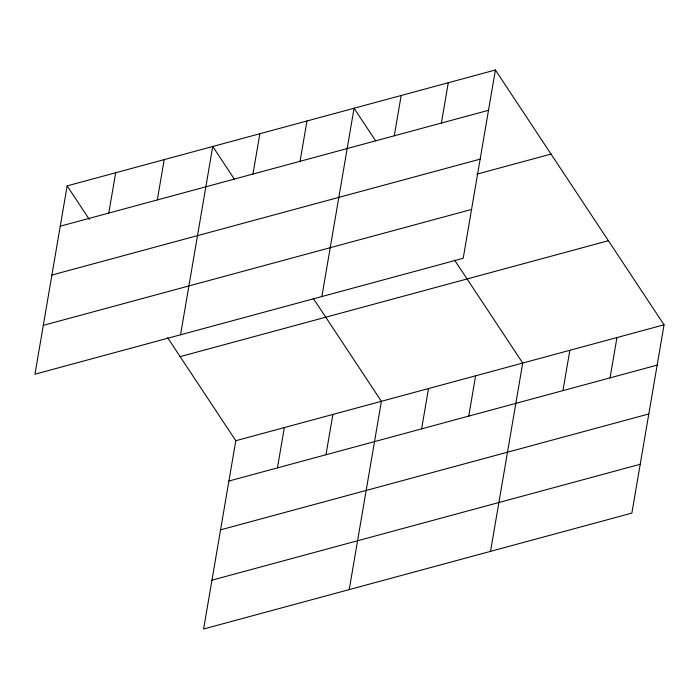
<?xml version="1.0" encoding="UTF-8"?>
<svg xmlns="http://www.w3.org/2000/svg" width="699" height="699" viewBox="0 0 699 699"><rect width="100%" height="100%" fill="white"/><g stroke="black" fill="none" stroke-linecap="round" stroke-linejoin="round"><path stroke-width="1.05" d="M67.139 185.89L34.95 374.192L463.201 258.289L495.39 69.996L67.139 185.89L89.28 219.346M108.782 213.064L115.676 172.758M157.319 199.931L164.204 159.625M180.552 334.786L212.741 146.484L234.287 179.04M252.959 174.051L259.853 133.736M167.594 337.669L235.799 440.711L203.61 629.004L631.861 513.11L664.05 324.808L495.39 69.996M300.063 161.303L306.957 120.988M277.442 467.884L284.336 427.57M321.881 296.542L354.061 108.24L375.608 140.787M325.979 454.743L332.873 414.437M394.28 135.798L401.174 95.492M349.22 589.598L381.401 401.305L313.204 298.263M441.392 123.05L448.277 82.744M421.619 428.863L428.513 388.557M468.732 416.115L475.617 375.809M490.541 551.354L522.73 363.052L454.525 260.011M562.948 390.619L569.834 350.304M610.052 377.871L616.946 337.556M60.245 226.205L488.496 110.302M51.901 275.039L480.152 159.136M476.718 174.2L551.048 154.086M43.294 325.358L471.545 209.455M180.141 356.621L608.392 240.718M235.799 440.711L664.05 324.808M228.905 481.017L657.156 365.123M220.561 529.851L648.812 413.957M211.963 580.17L640.214 464.267"/></g></svg>
